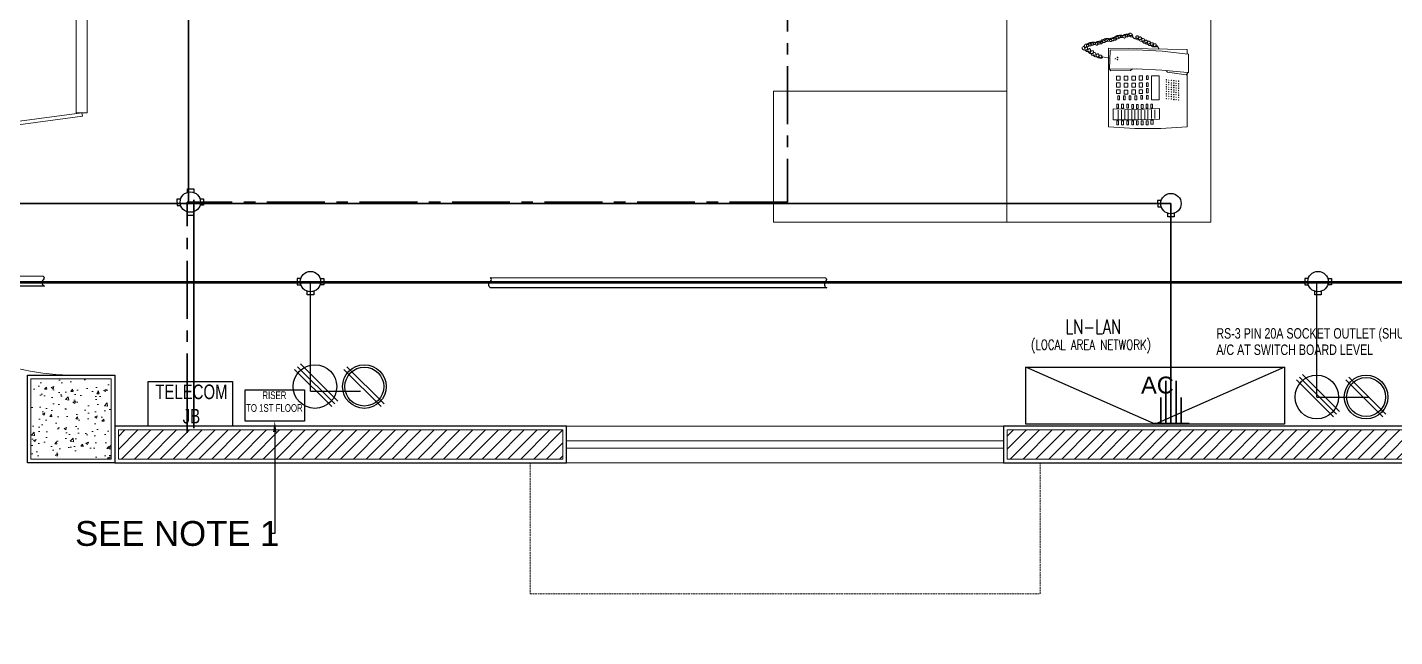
# Model space of a CAD drawing. Header units: inches. Extents: x 112 to 4169, y -2569 to 841.
# Drawn here: x 1908.6 to 2096.3, y -1078.1 to -994.5 of the extents above; entities that cross this region are included whole.
import ezdxf
from ezdxf import colors
from ezdxf.entities.mleader import LeaderData, LeaderLine
from ezdxf.math import Vec2, Vec3

# ---------------------------------------------------------------- set-up
doc = ezdxf.new("R2010")
doc.units = ezdxf.units.IN
doc.header["$MEASUREMENT"] = 0
doc.linetypes.add('Bathroom _ King & Twin$0$CENTER', pattern=[50.8, 31.75, -6.35, 6.35, -6.35])
doc.linetypes.add('DASH', pattern=[0.35, 0.25, -0.1])
for name, color, linetype in [('Cables', 7, 'Continuous'), ('HVAC', 44, 'Continuous'), ('Layer 1', 7, 'Continuous'), ('PVC Conduit and Circular Boxes', 7, 'Continuous'), ('Sockets', 7, 'Continuous'), ('wall 05', 253, 'Continuous')]:
    doc.layers.add(name, color=color, linetype=linetype)
for name, color, linetype, lineweight in [('COLUMN', 1, 'Continuous', 25), ('DOOR_GLASS', 140, 'Continuous', 15), ('E-LAN', 6, 'Continuous', 30), ('Glass', 5, 'Continuous', 9), ('HACTH', 8, 'Continuous', 9), ('ID-FURN', 7, 'Continuous', 15), ('Plaster Line', 254, 'Continuous', 15), ('Sunshed', 5, 'Continuous', 15), ('Text', 252, 'Continuous', 15), ('WINDOW', 140, 'Continuous', 9)]:
    doc.layers.add(name, color=color, linetype=linetype, lineweight=lineweight)
doc.styles.get("Standard").update_dxf_attribs({"font": 'arial.ttf'})
doc.styles.add('Swiss721', font='swisscl.ttf')
doc.styles.add('TAVE1', font='ROMANS.shx', dxfattribs={"width": 0.75})
pattern_1 = [(45, (-121374.6227, -172383.6424), (-0.8838834765, 0.8838834765), [])]

# ---------------------------------------------------------------- blocks, each defined once
blk = doc.blocks.new('C 12X12')
at = {"layer": 'HACTH'}
h = blk.add_hatch(dxfattribs=at)
h.set_pattern_fill('AR-CONC', color=256, scale=0.5, style=0)
h.set_pattern_definition([(50, (0, 0), (3.58630091, -0.313760675), [0.375, -4.125]), (355, (0, 0), (-0.69375667, 3.76096067), [0.3, -3.3]), (100.4514, (0.299, -0.026), (2.89254691, 3.44719771), [0.31870095, -3.50571056]), (46.1842, (0, 1), (5.33620524, -0.82759507), [0.5625, -6.1875]), (96.6356, (0.4447, 0.931), (4.67331353, 4.87058935), [0.47805144, -5.258565]), (351.1842, (0, 1), (4.67330973, 4.870593), [0.45, -4.95]), (21, (0.5, 0.75), (2.98453526, -2.01309445), [0.375, -4.125]), (326, (0.5, 0.75), (1.21657666, 3.62575023), [0.3, -3.3]), (71.4514, (0.7487, 0.5822), (4.20111314, 1.61265248), [0.31870095, -3.50571056]), (37.5, (0, 0), (0.060799277, 1.66446927), [0, -3.26, 0, -3.35, 0, -3.3125]), (7.5, (0, 0), (1.315347687, 1.97205856), [0, -1.91, 0, -3.185, 0, -1.2625]), (327.5, (-1.115, 0), (2.66911218, -0.112774359), [0, -1.25, 0, -3.9, 0, -5.175]), (317.5, (-1.615, 0), (2.915930847, 0.50052491), [0, -1.625, 0, -2.59, 0, -3.675])])
h.paths.add_polyline_path([(88279, -6819.5), (88279, -6808.5), (88268, -6808.5), (88268, -6819.5)])
at = {"layer": 'COLUMN'}
blk.add_lwpolyline([(88267.5, -6808), (88279.5, -6808), (88279.5, -6820), (88267.5, -6820)], close=True, dxfattribs=at)
at = {"layer": 'Plaster Line'}
blk.add_lwpolyline([(88268, -6808.5), (88279, -6808.5), (88279, -6819.5), (88268, -6819.5)], close=True, dxfattribs=at)
blk = doc.blocks.new('A$C6B9F22C7')
at = {"layer": 'DOOR_GLASS', "lineweight": 9}
for p, q in [((30.04, 10.46), (22.73, 9.48)), ((22.88, 8.43), (22.73, 9.48)), ((30.18, 9.4), (22.88, 8.43)), ((33.22, 8.09), (30, 7.66)), ((30, 7.66), (30.02, 7.47)), ((30.02, 7.47), (33.25, 7.9)), ((31.08, 7.81), (30.95, 8.82)), ((32.14, 7.95), (32.01, 8.96)), ((33.25, 7.9), (33.22, 8.09)), ((30.09, 6.98), (33.32, 7.41)), ((30.12, 6.78), (30.09, 6.98)), ((33.34, 7.21), (30.12, 6.78)), ((31.2, 6.93), (31.33, 5.92)), ((32.26, 7.07), (32.39, 6.06)), ((33.32, 7.41), (33.34, 7.21)), ((30.75, 5.15), (23.44, 4.18)), ((23.44, 4.18), (23.58, 3.12)), ((30.89, 4.1), (23.58, 3.12))]:
    blk.add_line(p, q, dxfattribs=at)
at = {"layer": 'DOOR_GLASS'}
blk.add_lwpolyline([(0, 2.96), (35.68, 7.72), (35.62, 8.22), (-0.07, 3.45)], close=True, dxfattribs=at)
blk.add_arc((0.83, 3.79), 35.18, 358.6415, 91.3529, dxfattribs=at)
at = {"layer": 'DOOR_GLASS', "lineweight": 9}
for centre, major_axis, start_param, end_param in [((30.27, 8.73), (-1.39, 1.06), 3.926991, 5.497787), ((30.27, 8.73), (-0.412, -0.54), 2.356194, 3.926991), ((30.66, 5.83), (-0.54, 0.412), 2.356194, 3.926991), ((30.66, 5.83), (-1.06, -1.39), 0.785398, 2.356194)]:
    blk.add_ellipse(centre, major_axis=major_axis, ratio=1, start_param=start_param, end_param=end_param, dxfattribs=at)
blk = doc.blocks.new('TELEPHONE')
at = {"layer": 'Layer 1', "lineweight": 9}
for points in [[(10.26, 13.32), (10.14, 13.32), (10.08, 13.26), (10.02, 13.26), (9.96, 13.2), (9.9, 13.14), (9.84, 13.08), (9.78, 12.96), (9.78, 12.84), (9.84, 12.72), (9.84, 12.66), (9.9, 12.6), (9.96, 12.54)], [(10.5, 13.62), (10.32, 13.62), (10.26, 13.56), (10.2, 13.5), (10.08, 13.38), (10.08, 13.02), (10.14, 12.9), (10.2, 12.84)], [(10.44, 13.08), (10.44, 13.14), (10.38, 13.2), (10.32, 13.26), (10.26, 13.26), (10.2, 13.32), (10.14, 13.32)], [(10.74, 14.04), (10.68, 14.04), (10.56, 13.98), (10.5, 13.98), (10.32, 13.8), (10.32, 13.5), (10.38, 13.38), (10.38, 13.32), (10.44, 13.26)], [(10.44, 13.26), (10.68, 13.26), (10.68, 13.38), (10.74, 13.38)], [(10.92, 14.4), (10.74, 14.4), (10.62, 14.34), (10.62, 14.28), (10.56, 14.22), (10.5, 14.1), (10.5, 13.86), (10.56, 13.8), (10.62, 13.74), (10.68, 13.68)], [(10.68, 13.5), (10.68, 13.56), (10.62, 13.62), (10.5, 13.62)], [(10.92, 13.92), (10.86, 13.98), (10.8, 14.04), (10.68, 14.04)], [(10.68, 13.68), (10.74, 13.68), (10.74, 13.62), (10.8, 13.62), (10.8, 13.68), (10.86, 13.68), (10.92, 13.74), (10.92, 13.8)], [(10.74, 13.38), (10.74, 13.44), (10.68, 13.5)], [(10.8, 14.1), (10.8, 14.04), (10.98, 14.04), (10.98, 14.1), (11.04, 14.1), (11.04, 14.34)], [(11.1, 13.5), (11.16, 13.5), (11.28, 13.62), (11.28, 13.68), (11.34, 13.68), (11.34, 13.98), (11.28, 13.98), (11.28, 14.04), (11.22, 14.1), (11.16, 14.1), (11.1, 14.16), (10.92, 14.16), (10.86, 14.1), (10.8, 14.1)], [(10.92, 13.8), (10.92, 13.92)], [(11.1, 13.8), (11.04, 13.8), (11.04, 13.74), (10.98, 13.68), (10.98, 13.62), (11.04, 13.56)], [(11.04, 13.56), (11.04, 13.5), (11.1, 13.5)], [(11.16, 13.2), (11.28, 13.2), (11.34, 13.26), (11.46, 13.38), (11.46, 13.56), (11.4, 13.62), (11.4, 13.68), (11.34, 13.74), (11.28, 13.74), (11.28, 13.8), (11.1, 13.8)], [(11.22, 13.5), (11.16, 13.5), (11.1, 13.44)], [(11.1, 13.44), (11.1, 13.26)], [(11.1, 13.26), (11.1, 13.2), (11.16, 13.2)], [(11.22, 12.96), (11.22, 12.9), (11.4, 12.9), (11.46, 12.96), (11.52, 13.02), (11.52, 13.08), (11.58, 13.14), (11.58, 13.32), (11.52, 13.38), (11.52, 13.44), (11.46, 13.44), (11.4, 13.5), (11.16, 13.5)], [(11.34, 13.2), (11.28, 13.2), (11.28, 13.14), (11.22, 13.14), (11.22, 12.96)], [(11.34, 12.6), (11.46, 12.6), (11.52, 12.66), (11.58, 12.72), (11.64, 12.78), (11.64, 13.02), (11.58, 13.08), (11.52, 13.14), (11.46, 13.2), (11.34, 13.2)], [(9.66, 12.06), (9.54, 12.06), (9.42, 11.94), (9.42, 11.7), (9.48, 11.7), (9.48, 11.64), (9.6, 11.64)], [(9.42, 10.68), (9.6, 11.64)], [(9.9, 12.48), (9.72, 12.48), (9.48, 12.24), (9.48, 11.88), (9.6, 11.76)], [(10.02, 12.9), (9.9, 12.9), (9.78, 12.84), (9.72, 12.78), (9.66, 12.72), (9.66, 12.66), (9.6, 12.6), (9.6, 12.36), (9.66, 12.24), (9.66, 12.18), (9.72, 12.12)], [(9.6, 11.76), (9.66, 11.7), (9.78, 11.7), (9.78, 11.76), (9.84, 11.76), (9.84, 11.82)], [(9.84, 12), (9.78, 12.06), (9.66, 12.06)], [(9.72, 12.12), (9.96, 12.12), (9.96, 12.18), (10.02, 12.24)], [(9.96, 12.36), (9.96, 12.48), (9.78, 12.48)], [(9.84, 11.82), (9.84, 12)], [(10.02, 12.24), (10.02, 12.3), (9.96, 12.36)], [(10.2, 12.78), (10.14, 12.84), (10.14, 12.9), (10.02, 12.9)], [(10.2, 12.84), (10.38, 12.84), (10.44, 12.9), (10.44, 12.96)], [(10.44, 12.96), (10.44, 13.08)], [(11.34, 12.6), (11.28, 12.54), (11.22, 12.48), (11.22, 12.3)], [(11.22, 12.3), (11.28, 12.3), (11.28, 12.24)], [(11.4, 12.84), (11.28, 12.84), (11.28, 12.78)], [(11.28, 12.24), (11.34, 12.24), (11.4, 12.3), (11.46, 12.3), (11.52, 12.36), (11.52, 12.42), (11.58, 12.48), (11.58, 12.66), (11.52, 12.72), (11.52, 12.78), (11.46, 12.84), (11.4, 12.84)], [(11.28, 12.78), (11.28, 12.66), (11.34, 12.6)], [(11.4, 11.94), (11.46, 11.94), (11.52, 12), (11.58, 12), (11.64, 12.06), (11.64, 12.12), (11.7, 12.18), (11.7, 12.42), (11.64, 12.42), (11.64, 12.48), (11.58, 12.54), (11.52, 12.54), (11.46, 12.6), (11.34, 12.6)], [(11.4, 12.24), (11.34, 12.18), (11.34, 12.06), (11.4, 12)], [(11.46, 11.64), (11.52, 11.64), (11.58, 11.7), (11.64, 11.7), (11.7, 11.76), (11.7, 11.82), (11.76, 11.88), (11.76, 12.06), (11.7, 12.12), (11.7, 12.18), (11.64, 12.24), (11.58, 12.24), (11.52, 12.3), (11.46, 12.3), (11.4, 12.24)], [(11.4, 12), (11.4, 11.94)], [(11.46, 11.94), (11.4, 11.88), (11.4, 11.7)], [(11.4, 11.7), (11.46, 11.7), (11.46, 11.64)], [(11.52, 12), (11.46, 11.94)], [(11.64, 11.28), (11.76, 11.28), (11.82, 11.34), (11.88, 11.4), (11.88, 11.46), (11.94, 11.52), (11.94, 11.7), (11.88, 11.76), (11.88, 11.82), (11.82, 11.82), (11.76, 11.88), (11.52, 11.88)], [(11.64, 11.58), (11.58, 11.52)], [(11.58, 11.52), (11.58, 11.34)], [(11.58, 11.34), (11.58, 11.28), (11.64, 11.28)], [(11.7, 11.7), (11.7, 11.64), (11.64, 11.64)], [(11.76, 10.98), (11.82, 10.98), (11.88, 11.04), (11.94, 11.04), (12, 11.1), (12, 11.16), (12.06, 11.22), (12.06, 11.4), (12, 11.46), (12, 11.52), (11.94, 11.52), (11.88, 11.58), (11.82, 11.58), (11.76, 11.64), (11.7, 11.64), (11.64, 11.58), (11.7, 11.58)], [(11.76, 11.28), (11.7, 11.22), (11.7, 11.04)], [(11.82, 11.34), (11.82, 11.28), (11.76, 11.28)], [(11.82, 10.68), (11.94, 10.68), (12.06, 10.8), (12.12, 10.86), (12.12, 11.1), (12.06, 11.16), (12, 11.22), (12, 11.28), (11.88, 11.28), (11.82, 11.34)], [(0, 10.8), (-0.24, 7.2), (-0.24, 3.6), (0, 0)], [(0, 10.8), (10.8, 10.8)], [(0.84, 9.42), (0.3, 9.42), (0.3, 9.66), (0.84, 9.66)], [(0.84, 9.66), (0.84, 9.42)], [(0.96, 10.14), (2.46, 10.14)], [(0.96, 10.14), (0.96, 6.96), (1.08, 3.78)], [(2.28, 9.48), (1.08, 9.48)], [(2.46, 10.14), (2.4, 6.96), (2.52, 3.78)], [(3.12, 9.42), (2.58, 9.42), (2.58, 9.66), (3.12, 9.66)], [(3.12, 9.66), (3.12, 9.42)], [(4.26, 9.3), (3.72, 9.3), (3.72, 9.54), (4.26, 9.54)], [(4.26, 9.54), (4.26, 9.3)], [(4.56, 9.72), (5.1, 9.72)], [(4.56, 9.18), (4.56, 9.72)], [(5.1, 9.72), (5.1, 9.18)], [(6.06, 9.18), (5.46, 9.18), (5.46, 9.72), (6.06, 9.72)], [(6.06, 9.72), (6.06, 9.18)], [(6.96, 9.18), (6.42, 9.18), (6.42, 9.72), (6.96, 9.72)], [(6.96, 9.72), (6.96, 9.18)], [(7.44, -0.06), (7.8, 3.48), (7.98, 7.02), (7.92, 10.62)], [(7.68, 10.5), (7.92, 10.68)], [(7.68, 10.5), (7.74, 7.8), (7.98, 7.5)], [(7.98, 10.68), (7.92, 10.68), (7.92, 10.62)], [(10.44, 10.56), (7.98, 10.68)], [(9.24, 9.6), (9.18, 9.6), (9.18, 9.54), (9.24, 9.54), (9.24, 9.6)], [(9.18, 9.6), (9.18, 9.6)], [(9.3, 9.9), (9.36, 9.84), (9.36, 9.9), (9.3, 9.9)], [(9.54, 9.6), (9.48, 9.6), (9.48, 9.54), (9.54, 9.54), (9.54, 9.6)], [(9.48, 9.6), (9.48, 9.6)], [(9.96, -0.12), (10.38, 3.42), (10.56, 6.96), (10.5, 10.5)], [(10.5, 10.5), (10.5, 10.56), (10.44, 10.56)], [(10.8, 10.8), (10.62, 0)], [(11.7, 11.04), (11.76, 10.98)], [(11.76, 10.62), (11.7, 10.56), (11.7, 10.38)], [(11.7, 10.38), (11.76, 10.38), (11.76, 10.32)], [(11.88, 10.92), (11.76, 10.92), (11.76, 10.86)], [(11.76, 10.32), (11.82, 10.32), (11.88, 10.38), (11.94, 10.38), (12, 10.44), (12, 10.5), (12.06, 10.56), (12.06, 10.74), (12, 10.8), (12, 10.86), (11.94, 10.92), (11.88, 10.92)], [(11.76, 10.86), (11.76, 10.74)], [(11.76, 10.74), (11.82, 10.68)], [(11.82, 10.68), (11.76, 10.62)], [(11.88, 10.08), (11.88, 10.02), (11.94, 10.02), (12, 10.08), (12.06, 10.08), (12.12, 10.14), (12.12, 10.2), (12.18, 10.26), (12.18, 10.5), (12.12, 10.5), (12.12, 10.56), (12.06, 10.62), (12, 10.62), (11.94, 10.68), (11.82, 10.68)], [(11.94, 10.38), (11.88, 10.38), (11.88, 10.32), (11.82, 10.26), (11.82, 10.14), (11.88, 10.08)], [(11.94, 10.02), (11.88, 9.96), (11.88, 9.84), (11.94, 9.78), (11.94, 9.72)], [(11.94, 9.72), (12, 9.72), (12.06, 9.78), (12.12, 9.78), (12.18, 9.84), (12.18, 9.9), (12.24, 9.96), (12.24, 10.2), (12.18, 10.2), (12.18, 10.26), (12.12, 10.32), (12.06, 10.32), (12, 10.38), (11.94, 10.38)], [(12, 10.08), (11.94, 10.02)], [(12.12, 9.42), (12.18, 9.42), (12.24, 9.48), (12.3, 9.48), (12.36, 9.54), (12.42, 9.6), (12.42, 9.84), (12.36, 9.9), (12.36, 9.96), (12.3, 9.96), (12.24, 10.02), (12.18, 10.02), (12.12, 10.08), (12.06, 10.08), (12, 10.02)], [(12.12, 9.72), (12.06, 9.66), (12.06, 9.48)], [(12.06, 9.48), (12.12, 9.48), (12.12, 9.42)], [(12.18, 9.78), (12.12, 9.72)], [(12.3, 9.48), (12.3, 9.42), (12.24, 9.42), (12.24, 9.36), (12.18, 9.3), (12.18, 9.24), (12.24, 9.18)], [(12.36, 8.82), (12.42, 8.82), (12.42, 8.88), (12.48, 8.88), (12.6, 9), (12.6, 9.24), (12.54, 9.3), (12.54, 9.36), (12.48, 9.42), (12.42, 9.42), (12.36, 9.48), (12.3, 9.48)], [(0.84, 8.76), (0.3, 8.76), (0.3, 9), (0.84, 9)], [(0.84, 8.04), (0.3, 8.04), (0.3, 8.28), (0.84, 8.28)], [(0.84, 7.38), (0.3, 7.38), (0.3, 7.62), (0.84, 7.62)], [(0.84, 9), (0.84, 8.76)], [(0.84, 8.28), (0.84, 8.04)], [(0.84, 7.62), (0.84, 7.38)], [(2.28, 9), (1.08, 9)], [(2.28, 8.58), (1.08, 8.58)], [(2.28, 8.1), (1.08, 8.1)], [(2.28, 7.62), (1.08, 7.62)], [(3.06, 7.38), (2.52, 7.38), (2.52, 7.62), (3.06, 7.62)], [(3.12, 8.76), (2.58, 8.76), (2.58, 9), (3.12, 9)], [(3.12, 8.04), (2.58, 8.04), (2.58, 8.28), (3.12, 8.28)], [(3.06, 7.62), (3.06, 7.38)], [(3.12, 9), (3.12, 8.76)], [(3.12, 8.28), (3.12, 8.04)], [(4.26, 8.52), (3.72, 8.52), (3.72, 8.76), (4.26, 8.76)], [(4.26, 7.74), (3.72, 7.74), (3.72, 7.98), (4.26, 7.98)], [(4.26, 8.76), (4.26, 8.52)], [(4.26, 7.98), (4.26, 7.74)], [(4.5, 8.64), (5.04, 8.64)], [(4.5, 8.16), (4.5, 8.64)], [(5.04, 8.16), (4.5, 8.16)], [(4.5, 7.62), (5.1, 7.62)], [(4.5, 7.08), (4.5, 7.62)], [(5.1, 9.18), (4.56, 9.18)], [(5.04, 8.64), (5.04, 8.16)], [(5.1, 7.62), (5.1, 7.08)], [(6, 8.16), (5.46, 8.16), (5.46, 8.64), (6, 8.64)], [(6, 7.08), (5.46, 7.08), (5.46, 7.62), (6, 7.62)], [(6, 8.64), (6, 8.16)], [(6, 7.62), (6, 7.08)], [(6.96, 8.16), (6.42, 8.16), (6.42, 8.64), (6.96, 8.64)], [(6.96, 7.08), (6.42, 7.08), (6.42, 7.62), (6.96, 7.62)], [(6.96, 8.64), (6.96, 8.16)], [(6.96, 7.62), (6.96, 7.08)], [(12.3, 8.82), (12.24, 8.76), (12.24, 8.7), (12.18, 8.64), (12.18, 8.58), (12.24, 8.52)], [(12.36, 9.06), (12.3, 9.06), (12.24, 9)], [(12.24, 9), (12.24, 8.94), (12.3, 8.88), (12.3, 8.82), (12.36, 8.82)], [(12.24, 8.52), (12.24, 8.46), (12.3, 8.46)], [(12.3, 8.46), (12.36, 8.46), (12.42, 8.52), (12.48, 8.58), (12.54, 8.64), (12.54, 8.94), (12.42, 9.06), (12.36, 9.06)], [(12.42, 8.52), (12.36, 8.46)], [(12.36, 8.46), (12.36, 8.22)], [(12.36, 8.22), (12.36, 8.16), (12.42, 8.16)], [(12.48, 7.86), (12.42, 7.86), (12.36, 7.8)], [(12.36, 7.8), (12.36, 7.5), (12.42, 7.5)], [(12.42, 7.5), (12.6, 7.5), (12.72, 7.62), (12.78, 7.62), (12.78, 7.68), (12.84, 7.74), (12.84, 7.92), (12.78, 7.98), (12.78, 8.04), (12.72, 8.1), (12.66, 8.16), (12.6, 8.16), (12.48, 8.22)], [(12.48, 8.22), (12.42, 8.22), (12.42, 8.16)], [(12.42, 8.16), (12.42, 7.92)], [(12.42, 7.92), (12.42, 7.86), (12.48, 7.86)], [(0.84, 6.72), (0.3, 6.72), (0.3, 6.96), (0.84, 6.96)], [(0.84, 6.06), (0.3, 6.06), (0.3, 6.3), (0.84, 6.3)], [(0.84, 5.34), (0.3, 5.34), (0.3, 5.64), (0.84, 5.64)], [(0.84, 6.96), (0.84, 6.72)], [(0.84, 6.3), (0.84, 6.06)], [(0.84, 5.64), (0.84, 5.34)], [(2.28, 7.2), (1.08, 7.2)], [(2.28, 6.72), (1.08, 6.72)], [(2.28, 6.3), (1.08, 6.3)], [(2.28, 5.82), (1.08, 5.82)], [(3.06, 6.72), (2.52, 6.72), (2.52, 6.96), (3.06, 6.96)], [(3.06, 6.06), (2.52, 6.06), (2.52, 6.3), (3.06, 6.3)], [(3.12, 5.4), (2.58, 5.4), (2.58, 5.64), (3.12, 5.64)], [(3.06, 6.96), (3.06, 6.72)], [(3.06, 6.3), (3.06, 6.06)], [(3.12, 5.64), (3.12, 5.4)], [(4.26, 6.9), (3.72, 6.9), (3.72, 7.2), (4.26, 7.2)], [(4.32, 6.12), (3.78, 6.12), (3.78, 6.36), (4.32, 6.36)], [(4.26, 7.2), (4.26, 6.9)], [(4.32, 6.36), (4.32, 6.12)], [(5.1, 7.08), (4.5, 7.08)], [(4.56, 6.6), (5.1, 6.6)], [(4.56, 6.12), (4.56, 6.6)], [(5.1, 6.12), (4.56, 6.12)], [(5.1, 6.6), (5.1, 6.12)], [(6.06, 6.12), (5.46, 6.12), (5.46, 6.6), (6.06, 6.6)], [(6.06, 6.6), (6.06, 6.12)], [(7.02, 6.12), (6.42, 6.12), (6.42, 6.6), (7.02, 6.6)], [(7.02, 6.6), (7.02, 6.12)], [(11.76, 5.82), (11.64, 5.82), (11.52, 5.76), (11.46, 5.76), (11.4, 5.7), (11.4, 5.58), (11.34, 5.52), (11.34, 5.28), (11.4, 5.22), (11.46, 5.16), (11.46, 5.1)], [(11.94, 6.24), (11.76, 6.24), (11.7, 6.18), (11.46, 5.94), (11.46, 5.76), (11.52, 5.7), (11.52, 5.64), (11.58, 5.52), (11.64, 5.52)], [(11.64, 5.52), (11.64, 5.46), (11.82, 5.46), (11.82, 5.52), (11.88, 5.52), (11.88, 5.7)], [(12.18, 6.66), (12.06, 6.66), (12, 6.6), (11.94, 6.6), (11.88, 6.54), (11.82, 6.48), (11.76, 6.42), (11.76, 6.36), (11.7, 6.24), (11.7, 6.18), (11.76, 6.12), (11.76, 6), (11.88, 5.88)], [(11.88, 5.7), (11.88, 5.76), (11.82, 5.76), (11.82, 5.82), (11.7, 5.82)], [(12.36, 7.08), (12.3, 7.02), (12.12, 7.02), (12.06, 6.96), (12, 6.9), (11.94, 6.84), (11.94, 6.48), (12, 6.42), (12, 6.36), (12.06, 6.3)], [(12.12, 6.12), (12.12, 6.18), (12.06, 6.18), (12.06, 6.24), (11.94, 6.24)], [(12.36, 7.44), (12.3, 7.44), (12.12, 7.26), (12.12, 7.2), (12.06, 7.14), (12.06, 6.9), (12.12, 6.84), (12.18, 6.78), (12.24, 6.72)], [(12.06, 6.3), (12.12, 6.3), (12.18, 6.24), (12.24, 6.3), (12.3, 6.3), (12.3, 6.36), (12.36, 6.42), (12.36, 6.48), (12.3, 6.54)], [(12.3, 6.54), (12.3, 6.6), (12.24, 6.6), (12.24, 6.66), (12.12, 6.66)], [(12.48, 6.96), (12.42, 6.96), (12.42, 7.02), (12.36, 7.02), (12.36, 7.08), (12.3, 7.08), (12.24, 7.02)], [(12.24, 6.72), (12.24, 6.66), (12.36, 6.66), (12.36, 6.72), (12.42, 6.72), (12.48, 6.78), (12.48, 6.84)], [(12.48, 6.84), (12.48, 6.96)], [(0.9, 4.68), (0.36, 4.68), (0.36, 4.98), (0.9, 4.98)], [(0.9, 4.98), (0.9, 4.68)], [(2.34, 5.4), (1.08, 5.4)], [(2.52, 3.78), (1.08, 3.78)], [(2.34, 4.92), (1.14, 4.92)], [(2.34, 4.44), (1.14, 4.44)], [(3.12, 4.74), (2.58, 4.74), (2.58, 4.98), (3.12, 4.98)], [(3.12, 4.98), (3.12, 4.74)], [(3.72, 4.92), (7.02, 4.92)], [(3.72, 3.84), (3.72, 4.92)], [(7.02, 3.84), (3.72, 3.84)], [(4.32, 5.34), (3.78, 5.34), (3.78, 5.58), (4.32, 5.58)], [(4.32, 5.58), (4.32, 5.34)], [(4.68, 5.58), (5.28, 5.58)], [(4.68, 5.34), (4.68, 5.58)], [(5.28, 5.34), (4.68, 5.34)], [(5.28, 5.58), (5.28, 5.34)], [(6.06, 5.34), (5.52, 5.34), (5.52, 5.58), (6.06, 5.58)], [(6.06, 5.58), (6.06, 5.34)], [(7.02, 5.34), (6.48, 5.34), (6.48, 5.58), (7.02, 5.58)], [(7.02, 5.58), (7.02, 5.34)], [(7.02, 4.92), (7.02, 3.84)], [(11.1, 4.14), (10.68, 3.84)], [(11.46, 5.04), (11.34, 5.04), (11.28, 4.98), (11.22, 4.98), (10.98, 4.74), (10.98, 4.56), (11.04, 4.5), (11.04, 4.38), (11.16, 4.26)], [(11.22, 4.62), (11.1, 4.62), (10.98, 4.5), (10.98, 4.26), (11.04, 4.2), (11.1, 4.2), (11.1, 4.14)], [(11.58, 5.46), (11.52, 5.46), (11.4, 5.4), (11.34, 5.4), (11.28, 5.34), (11.22, 5.28), (11.16, 5.22), (11.16, 4.8), (11.28, 4.68)], [(11.16, 4.26), (11.34, 4.26), (11.34, 4.32), (11.4, 4.32), (11.4, 4.5)], [(11.4, 4.5), (11.4, 4.56), (11.34, 4.56), (11.34, 4.62), (11.22, 4.62)], [(11.28, 4.68), (11.52, 4.68), (11.52, 4.8)], [(11.52, 4.92), (11.52, 4.98), (11.46, 4.98), (11.46, 5.04), (11.34, 5.04)], [(11.46, 5.1), (11.52, 5.1), (11.52, 5.04), (11.64, 5.04), (11.64, 5.1), (11.7, 5.1), (11.7, 5.16), (11.76, 5.16), (11.76, 5.22)], [(11.76, 5.34), (11.7, 5.34), (11.7, 5.4), (11.64, 5.4), (11.64, 5.46), (11.52, 5.46)], [(11.52, 4.8), (11.52, 4.92)], [(11.76, 5.22), (11.76, 5.34)], [(3.78, 2.16), (3.84, 2.16), (3.84, 2.22), (3.78, 2.22), (3.78, 2.16)], [(3.84, 2.82), (3.9, 2.82), (3.9, 2.88), (3.84, 2.88), (3.84, 2.82)], [(4.14, 2.16), (4.2, 2.16), (4.2, 2.22), (4.14, 2.22), (4.14, 2.16)], [(4.2, 2.82), (4.26, 2.82), (4.26, 2.88), (4.2, 2.88), (4.2, 2.82)], [(4.44, 2.16), (4.5, 2.16), (4.5, 2.22), (4.44, 2.22), (4.44, 2.16)], [(4.5, 2.82), (4.56, 2.82), (4.56, 2.88), (4.5, 2.88), (4.5, 2.82)], [(4.74, 2.16), (4.8, 2.16), (4.8, 2.22), (4.74, 2.22), (4.74, 2.16)], [(4.8, 2.52), (4.86, 2.52), (4.86, 2.58), (4.8, 2.58), (4.8, 2.52)], [(4.86, 2.82), (4.92, 2.82), (4.92, 2.88), (4.86, 2.88), (4.86, 2.82)], [(5.1, 2.52), (5.16, 2.52), (5.16, 2.58), (5.1, 2.52)], [(5.1, 2.16), (5.16, 2.16), (5.16, 2.22), (5.1, 2.22), (5.1, 2.16)], [(5.16, 2.82), (5.22, 2.82), (5.22, 2.88), (5.16, 2.88), (5.16, 2.82)], [(5.4, 2.16), (5.46, 2.16), (5.46, 2.22), (5.4, 2.22), (5.4, 2.16)], [(5.46, 2.82), (5.52, 2.82), (5.52, 2.88), (5.46, 2.88), (5.46, 2.82)], [(5.7, 2.16), (5.76, 2.16), (5.76, 2.22), (5.7, 2.22), (5.7, 2.16)], [(5.76, 2.82), (5.82, 2.82), (5.82, 2.88), (5.76, 2.88), (5.76, 2.82)], [(5.76, 2.52), (5.82, 2.52), (5.76, 2.58), (5.76, 2.52)], [(6, 2.16), (6.06, 2.16), (6.06, 2.22), (6, 2.22), (6, 2.16)], [(6.06, 2.52), (6.12, 2.52), (6.12, 2.58), (6.06, 2.58), (6.06, 2.52)], [(6.12, 2.82), (6.18, 2.82), (6.18, 2.88), (6.12, 2.88), (6.12, 2.82)], [(6.36, 2.16), (6.42, 2.16), (6.42, 2.22), (6.36, 2.22), (6.36, 2.16)], [(6.42, 2.82), (6.48, 2.82), (6.48, 2.88), (6.42, 2.88), (6.42, 2.82)], [(7.14, 0.12), (7.5, 2.7)], [(7.5, 2.7), (7.74, 2.88)], [(7.32, 0), (0, 0)], [(3.72, 1.2), (3.66, 1.2), (3.66, 1.14), (3.72, 1.14), (3.72, 1.2)], [(3.66, 1.2), (3.66, 1.2)], [(3.72, 1.8), (3.78, 1.8), (3.78, 1.86), (3.72, 1.86), (3.72, 1.8)], [(3.72, 1.5), (3.78, 1.5), (3.72, 1.56), (3.72, 1.5)], [(4.08, 1.2), (4.02, 1.2), (4.02, 1.14), (4.08, 1.14), (4.08, 1.2)], [(4.02, 1.2), (4.02, 1.2)], [(4.08, 1.8), (4.14, 1.8), (4.14, 1.86), (4.08, 1.86), (4.08, 1.8)], [(4.38, 1.2), (4.32, 1.2), (4.32, 1.14), (4.38, 1.14), (4.38, 1.2)], [(4.32, 1.2), (4.32, 1.2)], [(4.38, 1.8), (4.44, 1.8), (4.44, 1.86), (4.38, 1.86), (4.38, 1.8)], [(4.38, 1.5), (4.44, 1.5), (4.38, 1.56), (4.38, 1.5)], [(4.68, 1.2), (4.62, 1.2), (4.62, 1.14), (4.68, 1.14), (4.68, 1.2)], [(4.62, 1.2), (4.62, 1.2)], [(4.68, 1.5), (4.74, 1.5), (4.74, 1.56), (4.68, 1.56), (4.68, 1.5)], [(4.74, 1.8), (4.8, 1.8), (4.8, 1.86), (4.74, 1.86), (4.74, 1.8)], [(4.92, 1.2), (4.98, 1.2), (4.98, 1.14), (5.04, 1.2), (4.92, 1.2)], [(5.04, 1.8), (5.1, 1.8), (5.1, 1.86), (5.04, 1.86), (5.04, 1.8)], [(5.34, 1.2), (5.28, 1.2), (5.28, 1.14), (5.34, 1.14), (5.34, 1.2)], [(5.28, 1.2), (5.28, 1.2)], [(5.34, 1.8), (5.4, 1.8), (5.4, 1.86), (5.34, 1.86), (5.34, 1.8)], [(5.64, 1.2), (5.58, 1.2), (5.58, 1.14), (5.64, 1.14), (5.64, 1.2)], [(5.58, 1.2), (5.58, 1.2)], [(5.64, 1.8), (5.7, 1.8), (5.7, 1.86), (5.64, 1.86), (5.64, 1.8)], [(5.64, 1.5), (5.7, 1.5), (5.64, 1.56), (5.64, 1.5)], [(5.94, 1.2), (5.88, 1.2), (5.88, 1.14), (5.94, 1.14), (5.94, 1.2)], [(5.88, 1.2), (5.88, 1.2)], [(5.94, 1.5), (6, 1.5), (6, 1.56), (5.94, 1.56), (5.94, 1.5)], [(6, 1.8), (6.06, 1.8), (6.06, 1.86), (6, 1.86), (6, 1.8)], [(6.3, 1.2), (6.24, 1.2), (6.24, 1.14), (6.3, 1.14), (6.3, 1.2)], [(6.24, 1.2), (6.24, 1.2)], [(6.3, 1.8), (6.36, 1.8), (6.36, 1.86), (6.3, 1.86), (6.3, 1.8)], [(7.44, -0.12), (7.14, 0.12)], [(10.62, 0), (10.02, 0)], [(7.44, -0.06), (7.44, -0.12), (7.5, -0.18)], [(7.5, -0.18), (9.96, -0.18), (9.96, -0.12)]]:
    blk.add_lwpolyline(points, dxfattribs=at)
for points, knots in [([(9.96, 12.54), (9.96, 12.54), (10.02, 12.54), (10.02, 12.54), (10.18, 12.52), (10.22, 12.56), (10.2, 12.72), (10.2, 12.72), (10.2, 12.78), (10.2, 12.78)], [0, 0, 0, 0, 1, 1, 1, 2, 2, 2, 3, 3, 3, 3]), ([(12.24, 9.18), (12.24, 9.18), (12.24, 9.12), (12.24, 9.12), (12.24, 9.12), (12.36, 9.12), (12.36, 9.12), (12.5, 9.29), (12.56, 9.22), (12.54, 9.42), (12.54, 9.42), (12.54, 9.6), (12.54, 9.6), (12.54, 9.6), (12.48, 9.66), (12.48, 9.66), (12.48, 9.66), (12.42, 9.72), (12.42, 9.72), (12.42, 9.72), (12.3, 9.72), (12.3, 9.72), (12.3, 9.72), (12.24, 9.78), (12.24, 9.78), (12.24, 9.78), (12.18, 9.78), (12.18, 9.78), (12.18, 9.78), (12.12, 9.72), (12.12, 9.72)], [0, 0, 0, 0, 1, 1, 1, 2, 2, 2, 3, 3, 3, 4, 4, 4, 5, 5, 5, 6, 6, 6, 7, 7, 7, 8, 8, 8, 9, 9, 9, 10, 10, 10, 10]), ([(12.42, 8.16), (12.42, 8.16), (12.48, 8.16), (12.48, 8.16), (12.75, 8.43), (12.64, 8.25), (12.66, 8.64), (12.66, 8.64), (12.66, 8.7), (12.66, 8.7), (12.66, 8.7), (12.6, 8.7), (12.6, 8.7), (12.6, 8.7), (12.54, 8.76), (12.54, 8.76), (12.54, 8.76), (12.48, 8.82), (12.48, 8.82), (12.48, 8.82), (12.3, 8.82), (12.3, 8.82)], [0, 0, 0, 0, 1, 1, 1, 2, 2, 2, 3, 3, 3, 4, 4, 4, 5, 5, 5, 6, 6, 6, 7, 7, 7, 7]), ([(12.36, 7.44), (12.36, 7.44), (12.42, 7.44), (12.42, 7.44), (12.6, 7.63), (12.52, 7.49), (12.54, 7.8), (12.54, 7.8), (12.48, 7.86), (12.48, 7.86)], [0, 0, 0, 0, 1, 1, 1, 2, 2, 2, 3, 3, 3, 3]), ([(12.48, 7.86), (12.48, 7.86), (12.54, 7.86), (12.54, 7.86), (12.81, 8.13), (12.7, 7.96), (12.72, 8.34), (12.72, 8.34), (12.72, 8.4), (12.72, 8.4), (12.72, 8.4), (12.66, 8.4), (12.66, 8.4), (12.66, 8.4), (12.6, 8.46), (12.6, 8.46), (12.6, 8.46), (12.54, 8.46), (12.54, 8.46), (12.54, 8.46), (12.48, 8.52), (12.48, 8.52), (12.48, 8.52), (12.42, 8.52), (12.42, 8.52)], [0, 0, 0, 0, 1, 1, 1, 2, 2, 2, 3, 3, 3, 4, 4, 4, 5, 5, 5, 6, 6, 6, 7, 7, 7, 8, 8, 8, 8]), ([(11.88, 5.88), (11.88, 5.88), (11.94, 5.88), (11.94, 5.88), (12.1, 5.86), (12.14, 5.9), (12.12, 6.06), (12.12, 6.06), (12.12, 6.12), (12.12, 6.12)], [0, 0, 0, 0, 1, 1, 1, 2, 2, 2, 3, 3, 3, 3]), ([(3.84, 2.52), (3.84, 2.52), (3.9, 2.52), (3.9, 2.52), (3.9, 2.52), (3.84, 2.52), (3.84, 2.52), (3.84, 2.52), (3.84, 2.58), (3.84, 2.58), (3.84, 2.58), (3.84, 2.52), (3.84, 2.52)], [0, 0, 0, 0, 1, 1, 1, 2, 2, 2, 3, 3, 3, 4, 4, 4, 4]), ([(4.14, 2.52), (4.14, 2.52), (4.2, 2.52), (4.2, 2.52), (4.2, 2.52), (4.2, 2.58), (4.2, 2.58), (4.2, 2.58), (4.2, 2.52), (4.2, 2.52), (4.2, 2.52), (4.14, 2.52), (4.14, 2.52)], [0, 0, 0, 0, 1, 1, 1, 2, 2, 2, 3, 3, 3, 4, 4, 4, 4]), ([(4.5, 2.52), (4.5, 2.52), (4.56, 2.52), (4.56, 2.52), (4.56, 2.52), (4.5, 2.52), (4.5, 2.52), (4.5, 2.52), (4.5, 2.58), (4.5, 2.58), (4.5, 2.58), (4.5, 2.52), (4.5, 2.52)], [0, 0, 0, 0, 1, 1, 1, 2, 2, 2, 3, 3, 3, 4, 4, 4, 4]), ([(5.4, 2.52), (5.4, 2.52), (5.46, 2.52), (5.46, 2.52), (5.46, 2.52), (5.46, 2.58), (5.46, 2.58), (5.46, 2.58), (5.46, 2.52), (5.46, 2.52), (5.46, 2.52), (5.4, 2.52), (5.4, 2.52)], [0, 0, 0, 0, 1, 1, 1, 2, 2, 2, 3, 3, 3, 4, 4, 4, 4]), ([(6.36, 2.52), (6.36, 2.52), (6.42, 2.52), (6.42, 2.52), (6.42, 2.52), (6.42, 2.58), (6.42, 2.58), (6.42, 2.58), (6.42, 2.52), (6.42, 2.52), (6.42, 2.52), (6.36, 2.52), (6.36, 2.52)], [0, 0, 0, 0, 1, 1, 1, 2, 2, 2, 3, 3, 3, 4, 4, 4, 4]), ([(4.02, 1.5), (4.02, 1.5), (4.08, 1.5), (4.08, 1.5), (4.08, 1.5), (4.08, 1.56), (4.08, 1.56), (4.08, 1.56), (4.08, 1.5), (4.08, 1.5), (4.08, 1.5), (4.02, 1.5), (4.02, 1.5)], [0, 0, 0, 0, 1, 1, 1, 2, 2, 2, 3, 3, 3, 4, 4, 4, 4]), ([(4.98, 1.5), (4.98, 1.5), (5.04, 1.5), (5.04, 1.5), (5.04, 1.5), (5.04, 1.56), (5.04, 1.56), (5.04, 1.56), (5.04, 1.5), (5.04, 1.5), (5.04, 1.5), (4.98, 1.5), (4.98, 1.5)], [0, 0, 0, 0, 1, 1, 1, 2, 2, 2, 3, 3, 3, 4, 4, 4, 4]), ([(5.28, 1.5), (5.28, 1.5), (5.34, 1.5), (5.34, 1.5), (5.34, 1.5), (5.34, 1.56), (5.34, 1.56), (5.34, 1.56), (5.34, 1.5), (5.34, 1.5), (5.34, 1.5), (5.28, 1.5), (5.28, 1.5)], [0, 0, 0, 0, 1, 1, 1, 2, 2, 2, 3, 3, 3, 4, 4, 4, 4]), ([(6.24, 1.5), (6.24, 1.5), (6.3, 1.5), (6.3, 1.5), (6.3, 1.5), (6.3, 1.56), (6.3, 1.56), (6.3, 1.56), (6.3, 1.5), (6.3, 1.5), (6.3, 1.5), (6.24, 1.5), (6.24, 1.5)], [0, 0, 0, 0, 1, 1, 1, 2, 2, 2, 3, 3, 3, 4, 4, 4, 4])]:
    blk.add_open_spline(points, degree=3, knots=knots, dxfattribs=at)
blk = doc.blocks.new('ASDSAETR')
for p, q in [((51404, -7188.31), (51404, -7197.3)), ((51404, -7190.29), (51410.36, -7190.29)), ((51404, -7191.55), (51414.43, -7191.55)), ((51404, -7192.81), (51418.49, -7192.81)), ((51404, -7194.07), (51414.43, -7194.07)), ((51404, -7195.33), (51410.36, -7195.33))]:
    blk.add_line(p, q)

msp = doc.modelspace()

# ---------------------------------------------------------------- hatches: boundary and pattern name
at = {"layer": 'HACTH'}
h = msp.add_hatch(dxfattribs=at)
h.set_pattern_fill('ANSI31', color=256, scale=10, style=0)
h.set_pattern_definition(pattern_1)
h.paths.add_polyline_path([(1921.08, -1049.74), (1921.08, -1053.74), (1982.08, -1053.74), (1982.08, -1049.74)])
h = msp.add_hatch(dxfattribs=at)
h.set_pattern_fill('ANSI31', color=256, scale=10, style=0)
h.set_pattern_definition(pattern_1)
h.paths.add_polyline_path([(2135.95, -1053.74), (2135.95, -1049.74), (2125.08, -1049.74), (2125.08, -1053.74)])
h.paths.add_polyline_path([(2065.08, -1049.74), (2043.08, -1049.74), (2043.08, -1053.74), (2109.08, -1053.74), (2109.08, -1049.74)])

# ---------------------------------------------------------------- linework, layer by layer
at = {"color": 136, "linetype": 'Bathroom _ King & Twin$0$CENTER', "lineweight": 30, "ltscale": 0.25}
msp.add_line((1930.52, -1050.13), (1930.52, -1047.2), dxfattribs=at)
msp.add_lwpolyline([(1936.75, -1043.09), (1936.75, -1049.24), (1925.18, -1049.24), (1925.18, -1043.09)], close=True)
at = {"color": 1}
msp.add_lwpolyline([(1938.48, -1044.25), (1946.6, -1044.25), (1946.6, -1048.55), (1938.48, -1048.55)], close=True, dxfattribs=at)
at = {"layer": 'Cables', "color": 192, "lineweight": 30}
for p, q in [((1930.7, -1018.7), (1930.7, -696.45)), ((1898.14, -1018.7), (2065.55, -1018.7)), ((1931.41, -1049.49), (1931.41, -1018.19)), ((2065.55, -1048.86), (2065.55, -1018.7))]:
    msp.add_line(p, q, dxfattribs=at)
at = {"layer": 'Cables', "color": 136, "linetype": 'Bathroom _ King & Twin$0$CENTER', "lineweight": 30, "ltscale": 0.25}
for p, q in [((2012.91, -949.06), (2012.91, -1018.51)), ((2012.91, -1018.51), (1930.52, -1018.51)), ((1930.52, -1047.2), (1930.52, -1018.51))]:
    msp.add_line(p, q, dxfattribs=at)
at = {"layer": 'Cables', "color": 1}
for p, q in [((1806.57, -1029.59), (2242.05, -1029.59)), ((1947.45, -1044.41), (1947.45, -1029.59)), ((2085.57, -1045.23), (2085.57, -1029.59)), ((1947.45, -1044.41), (1954.33, -1044.41)), ((2085.57, -1045.23), (2092.72, -1045.23))]:
    msp.add_line(p, q, dxfattribs=at)
at = {"layer": 'Cables', "color": 6}
msp.add_line((1806.82, -1029.4), (2131.63, -1029.4), dxfattribs=at)
at = {"layer": 'DOOR_GLASS'}
for p, q in [((1915.28, -884.24), (1915.28, -1006.24)), ((1916.78, -884.24), (1916.78, -1006.24)), ((1915.28, -1006.24), (1916.78, -1006.24))]:
    msp.add_line(p, q, dxfattribs=at)
at = {"layer": 'Glass', "ltscale": 10}
msp.add_lwpolyline([(2042.58, -1052.24), (2042.58, -1051.24), (1982.58, -1051.24), (1982.58, -1052.24)], close=True, dxfattribs=at)
at = {"layer": 'HVAC'}
for p, q in [((2063.39, -1048.96), (2045.62, -1041.13)), ((2081.15, -1041.13), (2063.39, -1048.96))]:
    msp.add_line(p, q, dxfattribs=at)
msp.add_lwpolyline([(2045.62, -1041.13), (2081.15, -1041.13), (2081.15, -1048.96), (2045.62, -1048.96)], close=True, dxfattribs=at)
at = {"layer": 'ID-FURN'}
for points in [[(2071.01, -955.27), (2071.01, -1021.27), (2043.01, -1021.27), (2043.01, -955.27)], [(2043.01, -1003.27), (2043.01, -1021.27), (2011.01, -1021.27), (2011.01, -1003.27)]]:
    msp.add_lwpolyline(points, close=True, dxfattribs=at)
at = {"layer": 'Plaster Line'}
msp.add_lwpolyline([(1982.08, -1049.74), (1921.08, -1049.74), (1921.08, -1053.74), (1982.08, -1053.74)], close=True, dxfattribs=at)
msp.add_lwpolyline([(2065.08, -1049.74), (2043.08, -1049.74), (2043.08, -1053.74), (2109.08, -1053.74), (2109.08, -1049.74), (2065.08, -1049.74)], dxfattribs=at)
at = {"layer": 'PVC Conduit and Circular Boxes'}
for points in [[(1930.56, -1017.15), (1930.56, -1016.66), (1931.43, -1016.66), (1931.43, -1017.18)], [(1929.61, -1018.08), (1929.12, -1018.09), (1929.13, -1018.97), (1929.62, -1018.96)], [(1932.28, -1018.06), (1932.78, -1018.06), (1932.78, -1018.94), (1932.28, -1018.94)], [(2064.21, -1018.28), (2063.72, -1018.29), (2063.73, -1019.16), (2064.23, -1019.16)], [(1931.39, -1019.83), (1931.39, -1020.32), (1930.51, -1020.32), (1930.51, -1019.83)], [(2065.99, -1020.03), (2065.99, -1020.52), (2065.12, -1020.52), (2065.12, -1020.03)], [(1946.1, -1028.98), (1945.61, -1028.99), (1945.62, -1029.86), (1946.12, -1029.86)], [(1948.78, -1028.96), (1949.27, -1028.96), (1949.27, -1029.83), (1948.78, -1029.83)], [(2084.4, -1028.98), (2083.91, -1028.99), (2083.92, -1029.86), (2084.42, -1029.86)], [(2087.08, -1028.96), (2087.57, -1028.96), (2087.57, -1029.83), (2087.08, -1029.83)], [(1947.88, -1030.73), (1947.88, -1031.22), (1947.01, -1031.22), (1947.01, -1030.73)], [(2086.18, -1030.73), (2086.18, -1031.22), (2085.31, -1031.22), (2085.31, -1030.73)]]:
    msp.add_lwpolyline(points, dxfattribs=at)
for points in [[(1910.75, -1028.64, -0.56347), (1910.75, -1029.15, 0.540914), (1910.95, -1030.05), (1864.75, -1030.05, -0.456322), (1864.75, -1029.15, 0.605884), (1864.75, -1028.63)], [(2018.13, -1028.87, -0.56347), (2018.13, -1029.38, 0.540914), (2018.33, -1030.27), (1972.13, -1030.27, -0.456322), (1972.13, -1029.38, 0.605884), (1972.13, -1028.85)]]:
    msp.add_lwpolyline(points, format="xyb", close=True, dxfattribs=at)
for centre in [(1930.95, -1018.5), (2065.55, -1018.7), (1947.44, -1029.4), (2085.74, -1029.4)]:
    msp.add_circle(centre, 1.4, dxfattribs=at)
at = {"layer": 'Sockets', "color": 5}
for p, q in [((1950.37, -1046.54), (1945.27, -1041.44)), ((1950.78, -1046.17), (1945.68, -1041.07)), ((1951.19, -1045.8), (1946.09, -1040.7)), ((2087.87, -1047.97), (2082.77, -1042.87)), ((2088.29, -1047.6), (2083.19, -1042.5)), ((2088.7, -1047.23), (2083.6, -1042.13))]:
    msp.add_line(p, q, dxfattribs=at)
at = {"layer": 'Sockets', "color": 3}
for p, q in [((1957.14, -1046.54), (1952.04, -1041.44)), ((1957.55, -1046.17), (1952.45, -1041.07)), ((2094.65, -1047.97), (2089.55, -1042.87)), ((2095.06, -1047.6), (2089.96, -1042.5))]:
    msp.add_line(p, q, dxfattribs=at)
at = {"layer": 'Sockets', "color": 5}
for centre in [(1948.06, -1043.8), (2085.57, -1045.23)]:
    msp.add_circle(centre, 2.99, dxfattribs=at)
at = {"layer": 'Sockets', "color": 3}
for centre, radius in [((1954.84, -1043.8), 2.99), ((1954.84, -1043.8), 2.67), ((2092.34, -1045.23), 2.99), ((2092.34, -1045.23), 2.67)]:
    msp.add_circle(centre, radius, dxfattribs=at)
at = {"layer": 'Sunshed', "linetype": 'DASH'}
msp.add_lwpolyline([(1977.58, -1054.24), (1977.58, -1072.24), (2047.58, -1072.24), (2047.58, -1054.24)], dxfattribs=at)
at = {"layer": 'wall 05'}
msp.add_lwpolyline([(1982.58, -1049.24), (1920.58, -1049.24), (1920.58, -1054.24), (1982.58, -1054.24)], close=True, dxfattribs=at)
msp.add_lwpolyline([(2064.56, -1049.24), (2042.58, -1049.24), (2042.58, -1054.24), (2109.58, -1054.24), (2109.58, -1049.24), (2064.56, -1049.24)], dxfattribs=at)
at = {"layer": 'WINDOW', "ltscale": 10}
msp.add_lwpolyline([(2042.58, -1054.24), (2042.58, -1049.24), (1982.58, -1049.24), (1982.58, -1054.24)], close=True, dxfattribs=at)

# ---------------------------------------------------------------- block references
at = {"rotation": 90}
msp.add_blockref('TELEPHONE', (2067.78, -1008.18), dxfattribs=at)
at = {"layer": 'DOOR_GLASS', "rotation": 180}
msp.add_blockref('A$C6B9F22C7', (1916.08, -1003.28), dxfattribs=at)
at = {"layer": 'E-LAN', "lineweight": 0, "xscale": 0.5599999999999999, "yscale": 0.5599999999999999, "zscale": 0.5599999999999999, "rotation": 90}
msp.add_blockref('ASDSAETR', (-1962.42, -29835.1), dxfattribs=at)
at = {"layer": 'HACTH'}
msp.add_blockref('C 12X12', (-86358.92, 5765.76), dxfattribs=at)

# ---------------------------------------------------------------- texts
at = {"layer": 'E-LAN', "lineweight": 0, "style": 'TAVE1', "width": 0.75}
for s, height, p in [('LN-LAN', 1.951, (2051.06, -1036.57)), ('(LOCAL AREA NETWORK)', 1.3659, (2046.33, -1038.74))]:
    msp.add_text(s, height=height, dxfattribs=at).set_placement(p)
at = {"layer": 'HVAC'}
msp.add_text('AC', height=2.316, dxfattribs=at).set_placement((2061.45, -1044.75))
at = {"layer": 'Sockets', "color": 3, "style": 'Swiss721'}
for s, p in [('RS-3 PIN 20A SOCKET OUTLET (SHUTTERED)', (2071.78, -1037.22)), ('A/C AT SWITCH BOARD LEVEL', (2071.78, -1039.46))]:
    msp.add_text(s, height=1.4315, dxfattribs=at).set_placement(p)
at = {"layer": 'Text', "color": 0, "insert": (1931.1, -1043.52), "char_height": 2, "width": 15.6576, "attachment_point": 2, "style": 'Swiss721'}
msp.add_mtext('TELECOM \\PJB', dxfattribs=at)
at = {"layer": 'Text', "color": 1, "insert": (1942.49, -1044.46), "char_height": 1.05, "width": 10.9603, "attachment_point": 2, "style": 'Swiss721'}
msp.add_mtext('RISER\\PTO 1ST FLOOR', dxfattribs=at)

# ---------------------------------------------------------------- leaders
ml = msp.add_multileader_mtext('Standard')
ml.set_content('SEE NOTE 1', color=256)
ml.set_leader_properties()
ml.build(insert=Vec2(0, 0))
ml.multileader.update_dxf_attribs({"dogleg_length": 0.36, "arrow_head_size": 1.5})
ctx = ml.context
ctx.base_point, ctx.char_height, ctx.arrow_head_size, ctx.landing_gap_size, ctx.plane_origin = Vec3(1915.04, -1063.97), 3.408, 1.5, 0.09, Vec3(1942.54, -1048.55)
notes = []
notes.append((ctx, [(0, (1, 1, 0), (1942.54, -1063.97), (-1, 0), 0.36, [(0, [(1942.54, -1048.55)], 0, [])])]))
ctx.mtext.insert, ctx.mtext.flow_direction = Vec3(1915.13, -1062.24), 5
for ctx, leaders in notes:
    for number, flags, end, landing, length, lines in leaders:
        leader = LeaderData()
        leader.index, (leader.has_last_leader_line, leader.has_dogleg_vector, leader.attachment_direction) = number, flags
        leader.last_leader_point, leader.dogleg_vector, leader.dogleg_length = Vec3(end), Vec3(landing), length
        for number, points, colour, breaks in lines:
            line = LeaderLine()
            line.index, line.vertices, line.color, line.breaks = number, Vec3.list(points), colors.encode_raw_color(colour), breaks
            leader.lines.append(line)
        ctx.leaders.append(leader)

doc.saveas('drawing.dxf')
